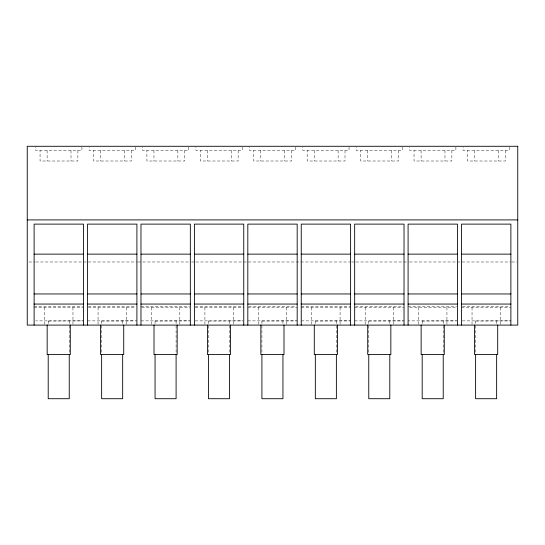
<?xml version="1.0" encoding="UTF-8"?>
<svg xmlns="http://www.w3.org/2000/svg" width="545" height="545" viewBox="0 0 545 545"><rect width="100%" height="100%" fill="white"/><g stroke="black" fill="none" stroke-linecap="round" stroke-linejoin="round"><path stroke-width="0.41" stroke-dasharray="2.73 2.04" d="M48.212 321.06L83.48 320.882L35.738 320.882M101.636 321.06L135.235 320.889M155.059 321.06L189.497 320.889M208.49 321.06L242.92 320.889M261.913 321.06L296.344 320.889M315.337 321.06L349.767 320.889M368.761 321.06L403.198 320.889M422.184 321.06L456.621 320.889L408.089 320.882M475.608 321.06L510.883 320.882L461.52 320.882M28.953 261.981L34.914 261.981M35.766 261.981L137.102 261.981M137.953 261.981L190.75 261.981M191.602 261.981L195.008 261.981M195.859 261.981L350.844 261.981M351.695 261.981L355.102 261.981M355.953 261.981L408.75 261.981M409.602 261.981L510.938 261.981M511.789 261.981L516.898 261.981M34.117 306.365L82.629 306.365M88.392 306.365L135.208 306.365M140.971 306.365L189.483 306.365M195.246 306.365L243.758 306.365M248.67 306.365L296.33 306.365M301.242 306.365L350.605 306.365M355.517 306.365L403.184 306.365M408.089 306.365L456.608 306.365M462.371 306.365L509.18 306.365M34.117 307.421L83.48 307.421M88.351 307.421L135.289 307.421M141.775 307.421L190.334 307.421M195.199 307.421L243.758 307.421M247.818 307.421L297.182 307.421M301.242 307.421L350.605 307.421M354.666 307.421L404.029 307.421M409.711 307.421L457.459 307.421M461.52 307.421L510.883 307.421M87.541 320.882L136.911 320.882M140.971 320.882L190.334 320.882M195.199 320.882L242.907 320.882M247.818 320.882L297.182 320.882M301.242 320.882L350.605 320.882M354.666 320.882L404.029 320.882M509.309 147.123L509.309 150.488L463.087 150.488L463.087 147.123M505.276 150.488L505.276 161.007L467.46 161.007L467.46 150.488M500.365 307.421L500.365 324.248M498.409 150.488L498.409 161.007M496.645 320.882L496.645 324.268M475.608 320.882L475.608 353.875M474.511 150.488L474.511 161.007M472.038 307.421L472.038 324.248M455.886 147.123L455.886 150.488L409.663 150.488L409.663 147.123M451.853 150.488L451.853 161.007L414.036 161.007L414.036 150.488M446.941 307.421L446.941 324.248M444.979 150.488L444.979 161.007M443.221 320.882L443.221 353.875M422.184 320.882L422.184 324.282M421.087 150.488L421.087 161.007M418.608 307.421L418.608 324.248M402.462 147.123L402.462 150.488L356.239 150.488L356.239 147.123M398.429 150.488L398.429 161.007L360.613 161.007L360.613 150.488M393.517 307.421L393.517 324.248M391.555 150.488L391.555 161.007M389.798 320.882L389.798 324.268M368.761 320.882L368.761 353.875M367.664 150.488L367.664 161.007M365.184 307.421L365.184 324.248M349.038 147.123L349.038 150.488L302.816 150.488L302.816 147.123M345.005 150.488L345.005 161.007L307.182 161.007L307.182 150.488M340.087 307.421L340.087 324.248M338.132 150.488L338.132 161.007M336.374 320.882L336.374 353.875M315.337 320.882L315.337 324.282M314.233 150.488L314.233 161.007M311.76 307.421L311.76 324.248M295.608 147.123L295.608 150.488L249.392 150.488L249.392 147.123M291.582 150.488L291.582 161.007L253.759 161.007L253.759 150.488M286.663 307.421L286.663 324.248M284.708 150.488L284.708 161.007M282.95 320.882L282.95 324.268M261.913 320.882L261.913 353.875M260.81 150.488L260.81 161.007M258.337 307.421L258.337 324.248M242.184 147.123L242.184 150.488L195.962 150.488L195.962 147.123M238.151 150.488L238.151 161.007L200.335 161.007L200.335 150.488M233.24 307.421L233.24 324.248M231.284 150.488L231.284 161.007M229.52 320.882L229.52 353.875M208.49 320.882L208.49 353.875M207.386 150.488L207.386 161.007M204.913 307.421L204.913 324.248M188.761 147.123L188.761 150.488L142.538 150.488L142.538 147.123M184.728 150.488L184.728 161.007L146.912 161.007L146.912 150.488M179.816 307.421L179.816 324.248M177.861 150.488L177.861 161.007M176.096 320.882L176.096 353.875M155.059 320.882L155.059 324.282M153.963 150.488L153.963 161.007M151.483 307.421L151.483 324.248M135.337 147.123L135.337 150.488L89.114 150.488L89.114 147.123M131.304 150.488L131.304 161.007L93.488 161.007L93.488 150.488M126.392 307.421L126.392 324.248M124.43 150.488L124.43 161.007M122.673 320.882L122.673 324.268M101.636 320.882L101.636 353.875M100.539 150.488L100.539 161.007M98.059 307.421L98.059 324.248M81.913 147.123L81.913 150.488L35.691 150.488L35.691 147.123M77.88 150.488L77.88 161.007L40.057 161.007L40.057 150.488M72.962 307.421L72.962 324.248M71.007 150.488L71.007 161.007M69.249 320.882L69.249 353.875M48.212 320.882L48.212 324.282M47.115 150.488L47.115 161.007M44.636 307.421L44.636 324.248"/><path stroke-width="0.82" d="M27.25 219.908L517.75 219.908M34.117 254.134L83.48 254.134M87.541 254.134L136.911 254.134M140.971 254.134L190.334 254.134M194.395 254.134L243.758 254.134M247.818 254.134L297.182 254.134M301.242 254.134L350.605 254.134M354.666 254.134L404.029 254.134M408.089 254.134L457.459 254.134M461.52 254.134L510.883 254.134M34.117 293.959L83.48 293.959M87.541 293.959L136.911 293.959M140.971 293.959L190.334 293.959M194.395 293.959L243.758 293.959M247.818 293.959L297.182 293.959M301.242 293.959L350.605 293.959M354.666 293.959L404.029 293.959M408.089 293.959L457.459 293.959M461.52 293.959L510.883 293.959M34.117 304.055L83.48 304.055M87.541 304.055L136.911 304.055M140.971 304.055L190.334 304.055M194.395 304.055L243.758 304.055M247.818 304.055L297.182 304.055M301.242 304.055L350.605 304.055M354.666 304.055L404.029 304.055M408.089 304.055L457.459 304.055M461.52 304.055L510.883 304.055M510.883 325.093L510.883 224.118L461.52 224.118L461.52 325.093M497.701 325.093L497.701 354.543L474.559 354.543L474.559 325.093M496.645 354.713L496.645 398.715L475.608 398.715L475.608 354.713M457.459 325.093L457.459 224.118L408.089 224.118L408.089 325.093M444.277 325.093L444.277 354.543L421.135 354.543L421.135 325.093M443.221 354.713L443.221 398.715L422.184 398.715L422.184 354.713M404.029 325.093L404.029 224.118L354.666 224.118L354.666 325.093M390.847 325.093L390.847 354.543L367.712 354.543L367.712 325.093M389.798 354.713L389.798 398.715L368.761 398.715L368.761 354.713M350.605 325.093L350.605 224.118L301.242 224.118L301.242 325.093M337.423 325.093L337.423 354.543L314.288 354.543L314.288 325.093M336.374 354.713L336.374 398.715L315.337 398.715L315.337 354.713M297.182 325.093L297.182 224.118L247.818 224.118L247.818 325.093M284 325.093L284 354.543L260.857 354.543L260.857 325.093M282.95 354.713L282.95 398.715L261.913 398.715L261.913 354.713M243.758 325.093L243.758 224.118L194.395 224.118L194.395 325.093M230.576 325.093L230.576 354.543L207.434 354.543L207.434 325.093M229.52 354.713L229.52 398.715L208.49 398.715L208.49 354.713M190.334 325.093L190.334 224.118L140.971 224.118L140.971 325.093M177.152 325.093L177.152 354.543L154.01 354.543L154.01 325.093M176.096 354.713L176.096 398.715L155.059 398.715L155.059 354.713M136.911 325.093L136.911 224.118L87.541 224.118L87.541 325.093M123.729 325.093L123.729 354.543L100.587 354.543L100.587 325.093M122.673 354.713L122.673 398.715L101.636 398.715L101.636 354.713M83.48 325.093L83.48 224.118L34.117 224.118L34.117 325.093M70.298 325.093L70.298 354.543L47.163 354.543L47.163 325.093M69.249 354.713L69.249 398.715L48.212 398.715L48.212 354.713M517.75 146.285L27.25 146.285L27.25 325.093L517.75 325.093L517.75 146.285"/></g></svg>
